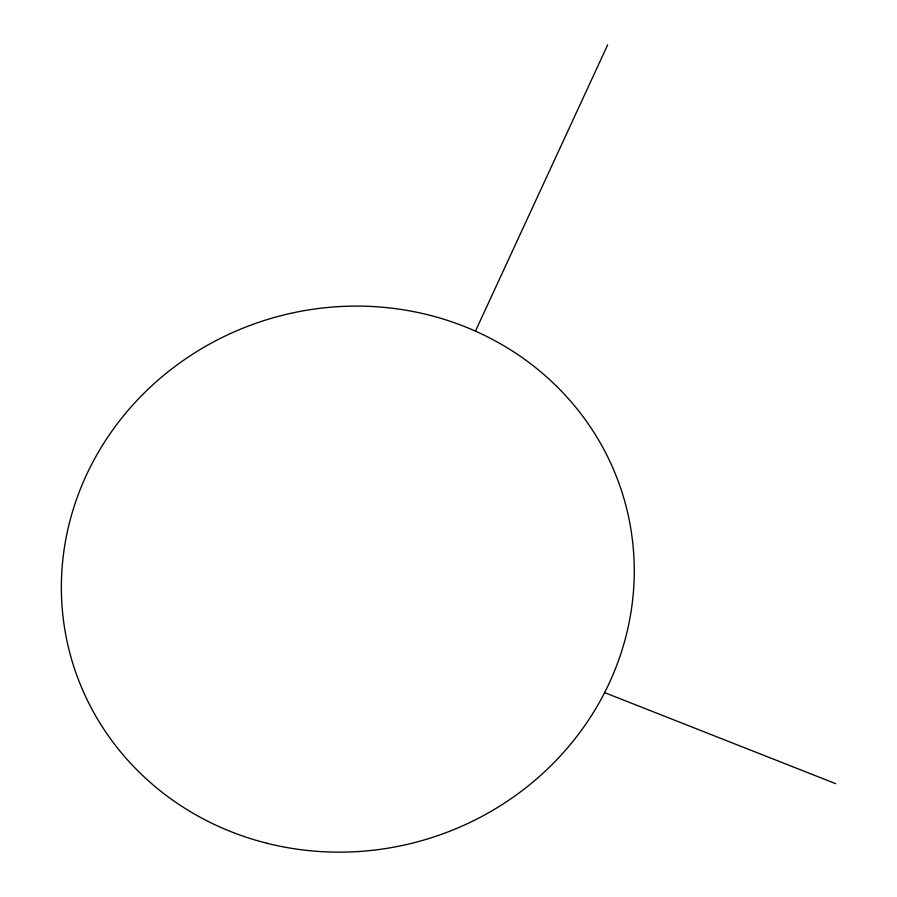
<?xml version="1.0" encoding="UTF-8"?>
<svg xmlns="http://www.w3.org/2000/svg" width="897" height="897" viewBox="0 0 897 897"><rect width="100%" height="100%" fill="white"/><g stroke="black" fill="none" stroke-linecap="round" stroke-linejoin="round"><path stroke-width="1.35" d="M475.444 331.139L607.673 44.85M604.634 692.619L835.645 783.653M266.757 843.214A287.645 271.78 -16.1 0 0 626.274 507.108A287.645 271.78 -16.1 0 0 150.393 387.067A287.645 271.78 -16.1 0 0 266.757 843.214"/></g></svg>
